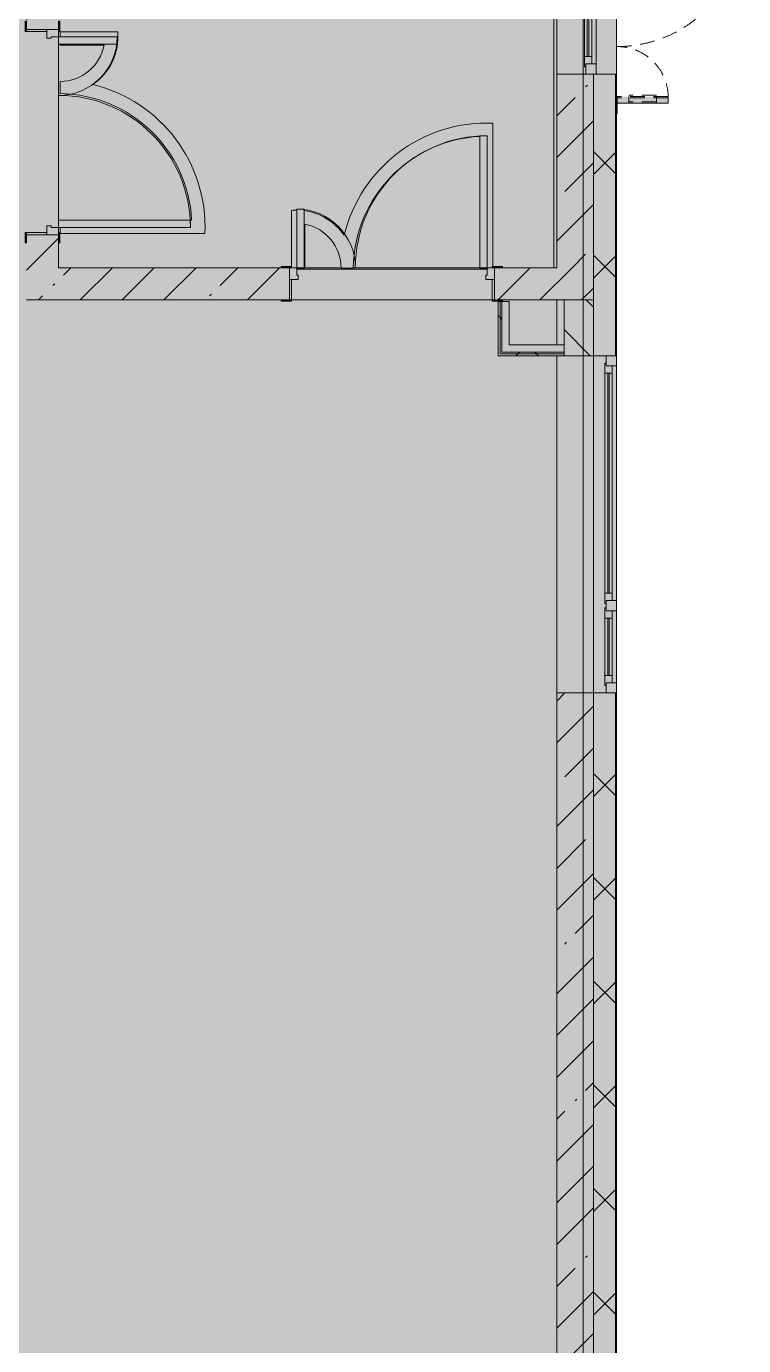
# Model space of a CAD drawing. Header units: millimetres. Extents: x 81663 to 277412, y -8553 to 29000.
# Drawn here: x 269438 to 274333, y 3249 to 12246 of the extents above; entities that cross this region are included whole.
import ezdxf

# ---------------------------------------------------------------- set-up
doc = ezdxf.new("R2010")
doc.units = ezdxf.units.MM
doc.linetypes.add('200_ШТРИХ__ш1_п0_6_', pattern=[160, 100, -60])
doc.linetypes.add('Осевая', pattern=[3175, 635, -476.25, 1587.5, -476.25])
doc.layers.add('A-DETL-GENF-2', color=7, linetype='Continuous', lineweight=9, true_color=0xc0c0c0, transparency=0.4)
for name, color, linetype, lineweight in [('A-DETL-MBND', 7, '200_ШТРИХ__ш1_п0_6_', 9), ('A-WALL-4', 7, 'Continuous', 5), ('I-WALL-3', 7, 'Continuous', 5), ('Оси', 7, 'Continuous', 9), ('Оси-2', 7, 'Осевая', 9)]:
    doc.layers.add(name, color=color, linetype=linetype, lineweight=lineweight)
for name, color, linetype, lineweight, true_color in [('A-DOOR-1', 7, 'Continuous', 5, 0xb7b7b7), ('A-DOOR-2', 7, 'Continuous', 5, 0xe2e2e2), ('A-DOOR-FRAM-1', 7, 'Continuous', 5, 0xe2e2e2), ('A-DOOR-FRAM-2', 7, 'Continuous', 5, 0xb7b7b7), ('A-FLOR-3', 7, 'Continuous', 5, 0xb7b7b7), ('A-GLAZ-1', 7, 'Continuous', 5, 0x737373), ('A-WALL-5', 7, 'Continuous', 5, 0x737373), ('A-WALL-6', 7, 'Continuous', 9, 0x737373), ('I-WALL-2', 7, 'Continuous', 9, 0xe7e7e7), ('I-WALL-4', 7, 'Continuous', 5, 0x737373)]:
    doc.layers.add(name, color=color, linetype=linetype, lineweight=lineweight, true_color=true_color)
pattern_1 = [(45, (148228.23, 0), (-285.1231, 285.1231), []), (45, (148513.35, 0), (-285.1231, 285.1231), [504.031, -100.806, 16.764, -84.042])]
pattern_2 = [(45, (148228.2, 0), (-530.33, 530.33), []), (135, (148228.2, 0), (-530.33, -530.33), [])]

# ---------------------------------------------------------------- blocks, each defined once
blk = doc.blocks.new('110_Дверь_СКБ_2Ст - Д-5_п_ Из игровой в коридор-32679362-2_5_3_птичка')
at = {"layer": 'A-DOOR-2'}
for points in [[(612.5, 110), (662.5, 110), (662.5, 1010), (612.5, 1010), (612.5, 152.6)], [(-587.5, 110), (-587.5, 510), (-637.5, 510), (-637.5, 110)], [(712.5, -110), (712.5, 30), (697.5, 30), (697.5, -110)]]:
    blk.add_hatch(color=256, dxfattribs=at).paths.add_polyline_path(points)
h = blk.add_hatch(color=256, dxfattribs=at)
h.paths.add_polyline_path([(652.5, 30), (712.5, 30), (712.5, 110), (662.5, 110), (662.5, 60), (652.5, 60)])
h.paths.add_polyline_path([(-687.5, 30), (-627.5, 30), (-627.5, 60), (-637.5, 60), (-637.5, 110), (-687.5, 110)])
at = {"layer": 'A-DOOR-FRAM-1'}
for points in [[(-672.5, 110), (-672.5, 118), (-742.5, 118), (-742.5, 110)], [(767.5, 110), (767.5, 118), (697.5, 118), (697.5, 110)], [(-672.5, -110), (-672.5, 30), (-687.5, 30), (-687.5, -110)], [(-672.5, -118), (-672.5, -110), (-742.5, -110), (-742.5, -118)], [(767.5, -118), (767.5, -110), (697.5, -110), (697.5, -118)]]:
    blk.add_hatch(color=256, dxfattribs=at).paths.add_polyline_path(points)
at = {"layer": 'A-DOOR-1'}
for p, q in [((662.5, 1010), (612.5, 1010)), ((612.5, 1010), (612.5, 110)), ((662.5, 110), (662.5, 1010)), ((-637.5, 510), (-637.5, 110)), ((-587.5, 510), (-637.5, 510)), ((-587.5, 110), (-587.5, 510)), ((-637.5, 110), (-587.5, 110)), ((612.5, 110), (662.5, 110))]:
    blk.add_line(p, q, dxfattribs=at)
for centre, radius, start, end in [((662.5, 110), 900, 90, 180), ((-637.5, 110), 400, 360, 90)]:
    blk.add_arc(centre, radius, start, end, dxfattribs=at)
at = {"layer": 'A-DOOR-FRAM-2'}
for p, q in [((-672.5, 118), (-742.5, 118)), ((-742.5, 118), (-742.5, 110)), ((-742.5, 110), (-672.5, 110)), ((-637.5, 110), (-687.5, 110)), ((-687.5, 110), (-687.5, 30)), ((-672.5, 110), (-672.5, 118)), ((-637.5, 60), (-637.5, 110)), ((662.5, 110), (662.5, 60)), ((712.5, 110), (662.5, 110)), ((767.5, 118), (697.5, 118)), ((697.5, 118), (697.5, 110)), ((697.5, 110), (767.5, 110)), ((712.5, 30), (712.5, 110)), ((767.5, 110), (767.5, 118)), ((-687.5, 30), (-627.5, 30)), ((-672.5, 30), (-687.5, 30)), ((-687.5, 30), (-687.5, -110)), ((-672.5, -110), (-672.5, 30)), ((-627.5, 60), (-637.5, 60)), ((-627.5, 30), (-627.5, 60)), ((662.5, 60), (652.5, 60)), ((652.5, 60), (652.5, 30)), ((652.5, 30), (712.5, 30)), ((712.5, 30), (697.5, 30)), ((697.5, 30), (697.5, -110)), ((712.5, -110), (712.5, 30)), ((-672.5, -110), (-742.5, -110)), ((-742.5, -110), (-742.5, -118)), ((-742.5, -118), (-672.5, -118)), ((-687.5, -110), (-672.5, -110)), ((-672.5, -118), (-672.5, -110)), ((697.5, -110), (712.5, -110)), ((767.5, -110), (697.5, -110)), ((697.5, -110), (697.5, -118)), ((697.5, -118), (767.5, -118)), ((767.5, -118), (767.5, -110))]:
    blk.add_line(p, q, dxfattribs=at)
blk = doc.blocks.new('110_Дверь_СКБ_2Ст - Д-1_л_Лестничная клетка EIS60 2-32142534-2_5_3_птичка')
at = {"layer": 'A-DOOR-2'}
for points in [[(662.5, 110), (662.5, 1010), (612.5, 1010), (612.5, 110)], [(-587.5, 510), (-637.5, 510), (-637.5, 110), (-587.5, 110), (-587.5, 433.2)], [(712.5, 30), (697.5, 30), (697.5, -110), (712.5, -110), (712.5, -30.6)]]:
    blk.add_hatch(color=256, dxfattribs=at).paths.add_polyline_path(points)
h = blk.add_hatch(color=256, dxfattribs=at)
h.paths.add_polyline_path([(712.5, 110), (662.5, 110), (662.5, 60), (652.5, 60), (652.5, 30), (712.5, 30)])
h.paths.add_polyline_path([(-627.5, 30), (-627.5, 60), (-637.5, 60), (-637.5, 110), (-687.5, 110), (-687.5, 30)])
at = {"layer": 'A-DOOR-FRAM-1'}
for points in [[(-672.5, 110), (-672.5, 118), (-742.5, 118), (-742.5, 110)], [(767.5, 110), (767.5, 118), (697.5, 118), (697.5, 110)], [(-672.5, 30), (-687.5, 30), (-687.5, -110), (-672.5, -110), (-672.5, -30.6)], [(-672.5, -110), (-742.5, -110), (-742.5, -118), (-672.5, -118)], [(767.5, -118), (767.5, -110), (697.5, -110), (697.5, -118)]]:
    blk.add_hatch(color=256, dxfattribs=at).paths.add_polyline_path(points)
at = {"layer": 'A-DOOR-1'}
for p, q in [((662.5, 1010), (612.5, 1010)), ((612.5, 1010), (612.5, 110)), ((662.5, 110), (662.5, 1010)), ((-637.5, 510), (-637.5, 110)), ((-587.5, 510), (-637.5, 510)), ((-587.5, 110), (-587.5, 510)), ((-637.5, 110), (-587.5, 110)), ((612.5, 110), (662.5, 110))]:
    blk.add_line(p, q, dxfattribs=at)
for centre, radius, start, end in [((662.5, 110), 900, 90, 180), ((-637.5, 110), 400, 360, 90)]:
    blk.add_arc(centre, radius, start, end, dxfattribs=at)
at = {"layer": 'A-DOOR-FRAM-2'}
for p, q in [((-672.5, 118), (-742.5, 118)), ((-742.5, 118), (-742.5, 110)), ((-742.5, 110), (-672.5, 110)), ((-637.5, 110), (-687.5, 110)), ((-687.5, 110), (-687.5, 30)), ((-672.5, 110), (-672.5, 118)), ((-637.5, 60), (-637.5, 110)), ((662.5, 110), (662.5, 60)), ((712.5, 110), (662.5, 110)), ((767.5, 118), (697.5, 118)), ((697.5, 118), (697.5, 110)), ((697.5, 110), (767.5, 110)), ((712.5, 30), (712.5, 110)), ((767.5, 110), (767.5, 118)), ((-687.5, 30), (-627.5, 30)), ((-672.5, 30), (-687.5, 30)), ((-687.5, 30), (-687.5, -110)), ((-672.5, -110), (-672.5, 30)), ((-627.5, 60), (-637.5, 60)), ((-627.5, 30), (-627.5, 60)), ((662.5, 60), (652.5, 60)), ((652.5, 60), (652.5, 30)), ((652.5, 30), (712.5, 30)), ((712.5, 30), (697.5, 30)), ((697.5, 30), (697.5, -110)), ((712.5, -110), (712.5, 30)), ((-672.5, -110), (-742.5, -110)), ((-742.5, -110), (-742.5, -118)), ((-742.5, -118), (-672.5, -118)), ((-687.5, -110), (-672.5, -110)), ((-672.5, -118), (-672.5, -110)), ((697.5, -110), (712.5, -110)), ((767.5, -110), (697.5, -110)), ((697.5, -110), (697.5, -118)), ((697.5, -118), (767.5, -118)), ((767.5, -118), (767.5, -110))]:
    blk.add_line(p, q, dxfattribs=at)
blk = doc.blocks.new('120_Окно_СКБ_1Ст - 120_Окно_СКБ_1Ст 1200х2500_h_ с форточкой2-24160662-2_5_3_птичка')
at = {"layer": 'A-GLAZ-1'}
for p, q in [((-600, -127), (-600, -57)), ((-600, -57), (-530, -57)), ((600, -57), (-600, -57)), ((-530, -57), (-530, -127)), ((530, -87), (-530, -87)), ((-530, -87), (-530, -127)), ((-480, -137), (-480, -87)), ((480, -137), (480, -87)), ((530, -127), (530, -57)), ((530, -57), (600, -57)), ((530, -127), (530, -87)), ((600, -57), (600, -127)), ((-530, -127), (-600, -127)), ((-600, -127), (-550, -127)), ((-530, -127), (-550, -127)), ((-550, -127), (-550, -137)), ((-550, -137), (550, -137)), ((550, -137), (-550, -137)), ((-480, -107), (480, -107)), ((480, -117), (-480, -117)), ((600, -127), (530, -127)), ((550, -127), (530, -127)), ((550, -127), (600, -127)), ((550, -137), (550, -127))]:
    blk.add_line(p, q, dxfattribs=at)
blk = doc.blocks.new('120_Окно_СКБ_2Ст_Фрамуга сверху - 120_Окно_СКБ_2Ст_2300х2500_h_ ДОО-22877051-2_5_3_птичка')
at = {"layer": 'A-GLAZ-1'}
for p, q in [((-1150, 13), (-1150, 83)), ((-1150, 83), (-1080, 83)), ((1150, 83), (-1150, 83)), ((-1080, 13), (-1150, 13)), ((-1150, 13), (-1100, 13)), ((-1080, 13), (-1100, 13)), ((-1100, 13), (-1100, 3)), ((-1100, 3), (540, 3)), ((540, 3), (-1100, 3)), ((-1080, 83), (-1080, 13)), ((-1080, 83), (1080, 83)), ((520, 53), (-1080, 53)), ((-1080, 53), (-1080, 13)), ((-1030, 3), (-1030, 53)), ((-1030, 33), (470, 33)), ((470, 23), (-1030, 23)), ((470, 3), (470, 53)), ((520, 13), (520, 83)), ((520, 83), (590, 83)), ((520, 13), (520, 53)), ((590, 13), (520, 13)), ((540, 13), (520, 13)), ((540, 13), (570, 13)), ((540, 13), (570, 13)), ((540, 3), (540, 13)), ((590, 13), (570, 13)), ((570, 13), (570, 3)), ((570, 3), (1100, 3)), ((1100, 3), (570, 3)), ((590, 83), (590, 13)), ((1080, 53), (590, 53)), ((590, 53), (590, 13)), ((640, 3), (640, 53)), ((640, 33), (1030, 33)), ((1030, 23), (640, 23)), ((1030, 3), (1030, 53)), ((1080, 13), (1080, 83)), ((1080, 83), (1150, 83)), ((1080, 13), (1080, 53)), ((1150, 13), (1080, 13)), ((1100, 13), (1080, 13)), ((1100, 13), (1150, 13)), ((1100, 3), (1100, 13)), ((1150, 83), (1150, 13))]:
    blk.add_line(p, q, dxfattribs=at)
blk = doc.blocks.new('Дверь_Витражная_СКБ_2Ст - ВН-6-31912847-2_5_3_птичка')
at = {"layer": 'A-DETL-MBND'}
for points in [[(-643, -370), (-598, -370), (-598, -20), (-643, -20)], [(562, -884), (607, -884), (607, -20), (562, -20)]]:
    blk.add_hatch(color=256, dxfattribs=at).paths.add_polyline_path(points)
for p, q in [((-607, -20), (-715, -20)), ((-715, -20), (-607, -20)), ((-598, -20), (-643, -20)), ((-643, -370), (-643, -20)), ((-598, -20), (-643, -20)), ((-643, -20), (-643, -370)), ((-607, -370), (-607, -20)), ((-598, -370), (-598, -20)), ((-598, -370), (-598, -20)), ((562, -20), (607, -20)), ((562, -884), (562, -20)), ((562, -20), (562, -884)), ((607, -20), (562, -20)), ((607, -884), (607, -20)), ((607, -884), (607, -20)), ((607, -20), (715, -20)), ((607, -20), (715, -20)), ((607, -884), (607, -20)), ((-643, -100), (-598, -100)), ((-633, -290), (-633, -100)), ((-589, -290), (-589, -100)), ((553, -804), (553, -100)), ((607, -100), (562, -100)), ((597, -804), (597, -100)), ((-643, -290), (-598, -290)), ((-643, -370), (-598, -370)), ((-643, -370), (-598, -370)), ((607, -804), (562, -804)), ((607, -884), (562, -884)), ((562, -884), (607, -884))]:
    blk.add_line(p, q, dxfattribs=at)
for centre, radius, start, end in [((-607, -20), 350, 270, 0), ((607, -20), 864, 180, 270)]:
    blk.add_arc(centre, radius, start, end, dxfattribs=at)

msp = doc.modelspace()

# ---------------------------------------------------------------- hatches: boundary and pattern name
at = {"layer": 'A-DETL-GENF-2'}
msp.add_hatch(color=256, dxfattribs=at).paths.add_polyline_path([(270445.2, -258), (273466.2, -258), (273466.2, 21558), (241536.2, 21558), (241536.2, 27348), (233088.2, 27348), (233088.2, 5750), (237430.2, 5750), (237430.2, -258), (269517.7, -258)])
at = {"layer": 'A-WALL-4'}
h = msp.add_hatch(dxfattribs=at)
h.set_pattern_fill('FP_48', color=256, style=0, pattern_type=2)
h.set_pattern_definition([(45, (148228.23, 0), (-353.5534, 353.5534), []), (135, (148228.23, 0), (-353.5534, -353.5534), [])])
h.paths.add_polyline_path([(273454.5, -250), (273458.2, -250), (273458.2, 7700), (273308.2, 7700), (273308.2, -250), (273418.2, -250)])
h.paths.add_polyline_path([(273458.2, 10000), (273458.2, 11920), (273308.2, 11920), (273308.2, 10000)])
h.paths.add_polyline_path([(273458.2, 13120), (273458.2, 21400), (273308.2, 21400), (273308.2, 13120)])
h = msp.add_hatch(dxfattribs=at)
h.set_pattern_fill('FP_58', color=256, style=0, pattern_type=2)
h.set_pattern_definition([(135, (148228.23, 0), (-176.7767, -176.7767), [])])
h.paths.add_polyline_path([(273227.7, 10000), (273308.2, 10000), (273308.2, 10380), (273108.2, 10380), (273108.2, 10000)])
at = {"layer": 'I-WALL-2'}
for points in [[(272733.2, 10025), (272733.2, 10370), (272683.2, 10370), (272683.2, 10025)], [(272733.2, 10025), (273108.2, 10025), (273108.2, 10075), (272733.2, 10075), (272733.2, 10064.1)]]:
    msp.add_hatch(color=256, dxfattribs=at).paths.add_polyline_path(points)
at = {"layer": 'I-WALL-3'}
h = msp.add_hatch(dxfattribs=at)
h.set_pattern_fill('FP_56', color=256, style=0, pattern_type=2)
h.set_pattern_definition(pattern_1)
h.paths.add_polyline_path([(273227.7, 10600), (273308.2, 10600), (273308.2, 11920), (273058.2, 11920), (273058.2, 10600)])
h.paths.add_polyline_path([(273308.2, 13120), (273308.2, 21400), (273058.2, 21400), (273058.2, 13120), (273227.7, 13120)])
h = msp.add_hatch(dxfattribs=at)
h.set_pattern_fill('FP_56', color=256, style=0, pattern_type=2)
h.set_pattern_definition(pattern_1)
h.paths.add_polyline_path([(269517.7, 10600), (269658.2, 10600), (269658.2, 10825), (269438.2, 10825), (269438.2, 10600)])
h.paths.add_polyline_path([(269517.7, 12225), (269658.2, 12225), (269658.2, 13400), (269438.2, 13400), (269438.2, 12225)])
h.paths.add_polyline_path([(269451.4, 13900), (269658.2, 13900), (269658.2, 18600), (269438.2, 18600), (269438.2, 13900)])
h = msp.add_hatch(dxfattribs=at)
h.set_pattern_fill('FP_59', color=256, style=0, pattern_type=2)
h.set_pattern_definition([(135, (148228.23, 0), (-353.5534, -353.5534), [])])
h.paths.add_polyline_path([(269438.2, 10400), (269438.2, 10600), (267558.2, 10600), (267558.2, 10400), (267662.6, 10400)])
h.paths.add_polyline_path([(257867.1, 10400), (258458.2, 10400), (258458.2, 10600), (257333.2, 10600), (257333.2, 10400), (257459.9, 10400)])
h.paths.add_polyline_path([(255933.2, 10400), (255933.2, 10600), (255578.2, 10600), (255578.2, 10400), (255878.2, 10400)])
h.paths.add_polyline_path([(259778.7, 10400), (260158.2, 10400), (260158.2, 10600), (259408.2, 10600), (259408.2, 10400), (259438.2, 10400)])
h = msp.add_hatch(dxfattribs=at)
h.set_pattern_fill('FP_56', color=256, style=0, pattern_type=2)
h.set_pattern_definition(pattern_1)
h.paths.add_polyline_path([(269438.2, 10380), (271233.2, 10380), (271233.2, 10600), (269438.2, 10600), (269438.2, 10400)])
h.paths.add_polyline_path([(273308.2, 10380), (273308.2, 10600), (272633.2, 10600), (272633.2, 10380), (273227.7, 10380)])
h = msp.add_hatch(dxfattribs=at)
h.set_pattern_fill('FP_160', color=256, style=0, pattern_type=2)
h.set_pattern_definition(pattern_2)
h.paths.add_polyline_path([(272670.7, 10000), (272670.7, 10370), (272658.2, 10370), (272658.2, 10000)])
h = msp.add_hatch(dxfattribs=at)
h.set_pattern_fill('FP_160', color=256, style=0, pattern_type=2)
h.set_pattern_definition(pattern_2)
h.paths.add_polyline_path([(272683.2, 10012.5), (272683.2, 10370), (272670.7, 10370), (272670.7, 10012.5)])
h = msp.add_hatch(dxfattribs=at)
h.set_pattern_fill('FP_160', color=256, style=0, pattern_type=2)
h.set_pattern_definition(pattern_2)
h.paths.add_polyline_path([(272670.7, 10000), (273108.2, 10000), (273108.2, 10012.5), (272670.7, 10012.5)])
h = msp.add_hatch(dxfattribs=at)
h.set_pattern_fill('FP_160', color=256, style=0, pattern_type=2)
h.set_pattern_definition(pattern_2)
h.paths.add_polyline_path([(273108.2, 10012.5), (273108.2, 10025), (272683.2, 10025), (272683.2, 10012.5), (272733.2, 10012.5)])
h = msp.add_hatch(dxfattribs=at)
h.set_pattern_fill('FP_56', color=256, style=0, pattern_type=2)
h.set_pattern_definition(pattern_1)
h.paths.add_polyline_path([(273308.2, -100), (273308.2, 7700), (273058.2, 7700), (273058.2, -100), (273235, -100)])

# ---------------------------------------------------------------- linework, layer by layer
at = {"layer": 'A-FLOR-3'}
for p, q in [((273037.2, 10600), (273037.2, 13450)), ((270062.1, 12208.3), (269668.5, 12208.3)), ((269668.5, 12208.3), (269668.5, 12175)), ((269668.5, 12125), (269668.5, 12118.3)), ((269668.5, 12118.3), (269968.3, 12118.3)), ((269668.5, 11869.8), (269668.5, 11786.7)), ((272622.1, 10608), (272622.1, 11585.5)), ((272532.1, 11495.1), (272532.1, 10597.4)), ((271248, 10990.9), (271248, 10608)), ((270566.3, 10924.2), (270558.2, 10924.2)), ((271338, 10597.4), (271338, 10897.1)), ((269668.5, 10875), (269668.5, 10834.2)), ((269668.5, 10834.2), (270656.6, 10834.2)), ((271283.2, 10597.4), (271338, 10597.4)), ((271283.2, 10590), (272583.2, 10590)), ((271586.5, 10597.4), (271669.6, 10597.4)), ((272532.1, 10597.4), (272583.2, 10597.4))]:
    msp.add_line(p, q, dxfattribs=at)
for centre, radius, start, end in [((269668.5, 12174.8), 395, 304.42231, 4.87345), ((269668.5, 12174.8), 305, 270, 349.33549), ((269657.5, 10876.8), 910, 2.99005, 89.3074), ((269657.5, 10876.8), 1000, 357.56236, 76.45029), ((272579.5, 10586.4), 1000, 87.56236, 166.45029), ((272579.5, 10586.4), 910, 92.99005, 179.3074), ((271281.5, 10597.4), 395, 89.75521, 94.87345), ((271281.5, 10597.4), 395, 34.42231, 82.4559), ((271281.5, 10597.4), 305, 360, 79.33549)]:
    msp.add_arc(centre, radius, start, end, dxfattribs=at)
at = {"layer": 'A-WALL-5'}
for p, q in [((273466.2, -258), (273466.2, 21558)), ((273466.2, 11920), (273308.2, 11920)), ((273308.2, 10600), (273308.2, 10380)), ((273108.2, 10380), (273108.2, 10075)), ((273108.2, 10000), (273466.2, 10000)), ((273466.2, 7700), (273308.2, 7700))]:
    msp.add_line(p, q, dxfattribs=at)
at = {"layer": 'A-WALL-6'}
for p, q in [((273308.2, 11920), (273308.2, 10600)), ((273458.2, 10000), (273458.2, 11920)), ((273461.2, 10000), (273461.2, 11920)), ((272670.7, 10012.5), (272670.7, 10370)), ((272683.2, 10025), (272683.2, 10370)), ((273308.2, 10380), (273108.2, 10380)), ((273308.2, 10380), (273308.2, 10000)), ((273108.2, 10012.5), (272670.7, 10012.5)), ((273108.2, 10025), (272683.2, 10025)), ((273458.2, -250), (273458.2, 7700)), ((273461.2, -253), (273461.2, 7700))]:
    msp.add_line(p, q, dxfattribs=at)
at = {"layer": 'I-WALL-4'}
for p, q in [((273058.2, 18412.5), (273058.2, 10600)), ((269658.2, 12125), (269658.2, 10925)), ((273308.2, 11920), (273058.2, 11920)), ((269658.2, 10600), (269658.2, 10770)), ((271178.2, 10600), (269658.2, 10600)), ((271338, 10600), (271586.3, 10600)), ((271669.8, 10600), (272532.1, 10600)), ((273058.2, 10600), (272688.2, 10600)), ((269438.2, 10380), (271178.2, 10380)), ((272618.2, 10380), (271248.2, 10380)), ((272658.2, 10370), (272658.2, 10000)), ((272733.2, 10370), (272658.2, 10370)), ((272688.2, 10380), (273108.2, 10380)), ((272733.2, 10075), (272733.2, 10370)), ((273058.2, 10075), (273058.2, 10380)), ((272658.2, 10000), (273108.2, 10000)), ((273108.2, 10075), (272733.2, 10075)), ((273058.2, 10000), (273058.2, 150)), ((273108.2, 10000), (273108.2, 10075)), ((273308.2, -100), (273308.2, 10000)), ((273308.2, 7700), (273058.2, 7700))]:
    msp.add_line(p, q, dxfattribs=at)
at = {"layer": 'Оси'}
for p, q in [((273238.2, 10029.8), (273238.2, 21915.1)), ((273238.2, -1906.3), (273238.2, 9979))]:
    msp.add_line(p, q, dxfattribs=at)
at = {"layer": 'Оси-2'}
msp.add_line((273238.2, 9979), (273238.2, 10029.8), dxfattribs=at)

# ---------------------------------------------------------------- block references
at = {"layer": 'A-DETL-MBND', "rotation": 89.99999999999957}
msp.add_blockref('Дверь_Витражная_СКБ_2Ст - ВН-6-31912847-2_5_3_птичка', (273449.2, 12365), dxfattribs=at)
at = {"layer": 'A-DOOR-1', "rotation": 269.9999999999999}
msp.add_blockref('110_Дверь_СКБ_2Ст - Д-1_л_Лестничная клетка EIS60 2-32142534-2_5_3_птичка', (269548.2, 11537.5), dxfattribs=at)
at = {"layer": 'A-DOOR-1'}
msp.add_blockref('110_Дверь_СКБ_2Ст - Д-5_п_ Из игровой в коридор-32679362-2_5_3_птичка', (271920.7, 10490), dxfattribs=at)
at = {"layer": 'A-GLAZ-1', "rotation": 269.9999999999999}
for name, p in [('120_Окно_СКБ_1Ст - 120_Окно_СКБ_1Ст 1200х2500_h_ с форточкой2-24160662-2_5_3_птичка', (273383.2, 12520)), ('120_Окно_СКБ_2Ст_Фрамуга сверху - 120_Окно_СКБ_2Ст_2300х2500_h_ ДОО-22877051-2_5_3_птичка', (273383.2, 8850))]:
    msp.add_blockref(name, p, dxfattribs=at)

doc.saveas('drawing.dxf')
